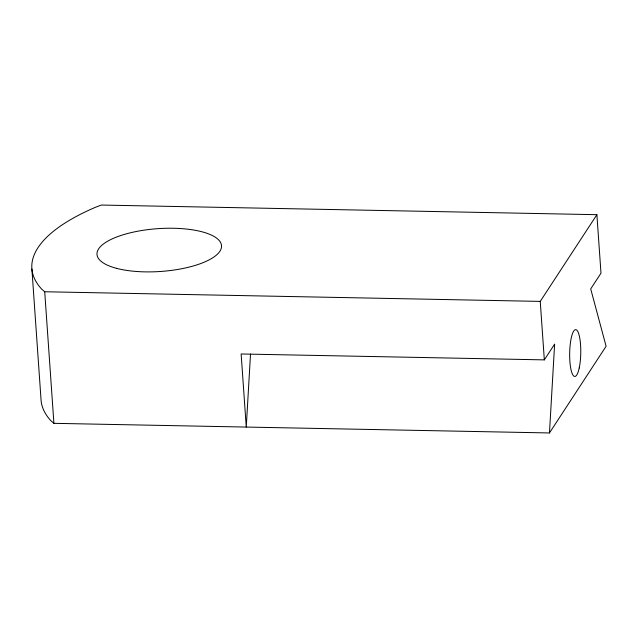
<?xml version="1.0" encoding="UTF-8"?>
<svg xmlns="http://www.w3.org/2000/svg" width="638" height="638" viewBox="0 0 638 638"><rect width="100%" height="100%" fill="white"/><g stroke="black" fill="none" stroke-linecap="round" stroke-linejoin="round"><path stroke-width="0.96" d="M250.519 354.01L246.26 427.053L241.14 353.978L544.334 359.88L554.629 344.121L549.462 432.955L53.911 423.329L50.928 420.769A234.098 80.452 -4 0 1 41.103 400.6L31.9 269.021M540.242 301.399L596.897 214.687L101.322 205.045L95.166 207.406A234.098 80.452 -4 0 0 41.733 289.189L44.716 291.749L540.242 301.399L544.334 359.88M549.462 432.955L606.1 346.274L590.708 288.91L600.988 273.168L596.897 214.687M44.716 291.749L53.911 423.329M579.224 367.966A23.407 5.543 -88.9 0 0 576.569 329.982A23.407 5.543 -88.9 0 0 569.878 361.244A23.407 5.543 -88.9 0 0 579.224 367.966M116.602 268.359A62.428 21.453 -4 0 0 219.903 251.244A62.428 21.453 -4 0 0 141.285 230.589A62.428 21.453 -4 0 0 116.602 268.359"/></g></svg>
